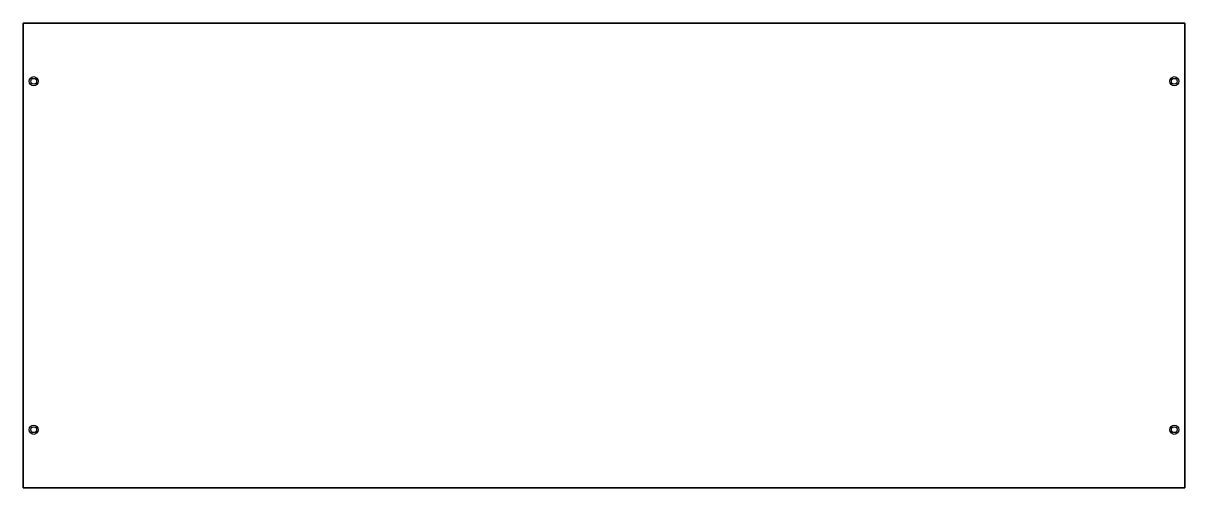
# Model space of a CAD drawing. Extents: x 0 to 1000, y 0 to 400.
import ezdxf

# ---------------------------------------------------------------- set-up
doc = ezdxf.new("R2010")
doc.units = 0

msp = doc.modelspace()

# ---------------------------------------------------------------- linework, layer by layer
at = {"layer": 'CONTORNO'}
msp.add_lwpolyline([(1000, 400), (1000, 0), (0, 0), (0, 400)], close=True, dxfattribs=at)
at = {"layer": 'PANEL'}
msp.add_lwpolyline([(0, 0), (1000, 0), (1000, 400), (0, 400)], close=True, dxfattribs=at)
at = {"layer": 'VDRILL'}
for centre, radius in [((9, 350, -2), 4), ((9, 350, -6), 2.5), ((991, 350, -2), 4), ((991, 350, -6), 2.5), ((9, 50, -2), 4), ((9, 50, -6), 2.5), ((991, 50, -2), 4), ((991, 50, -6), 2.5)]:
    msp.add_circle(centre, radius, dxfattribs=at)

doc.saveas('drawing.dxf')
